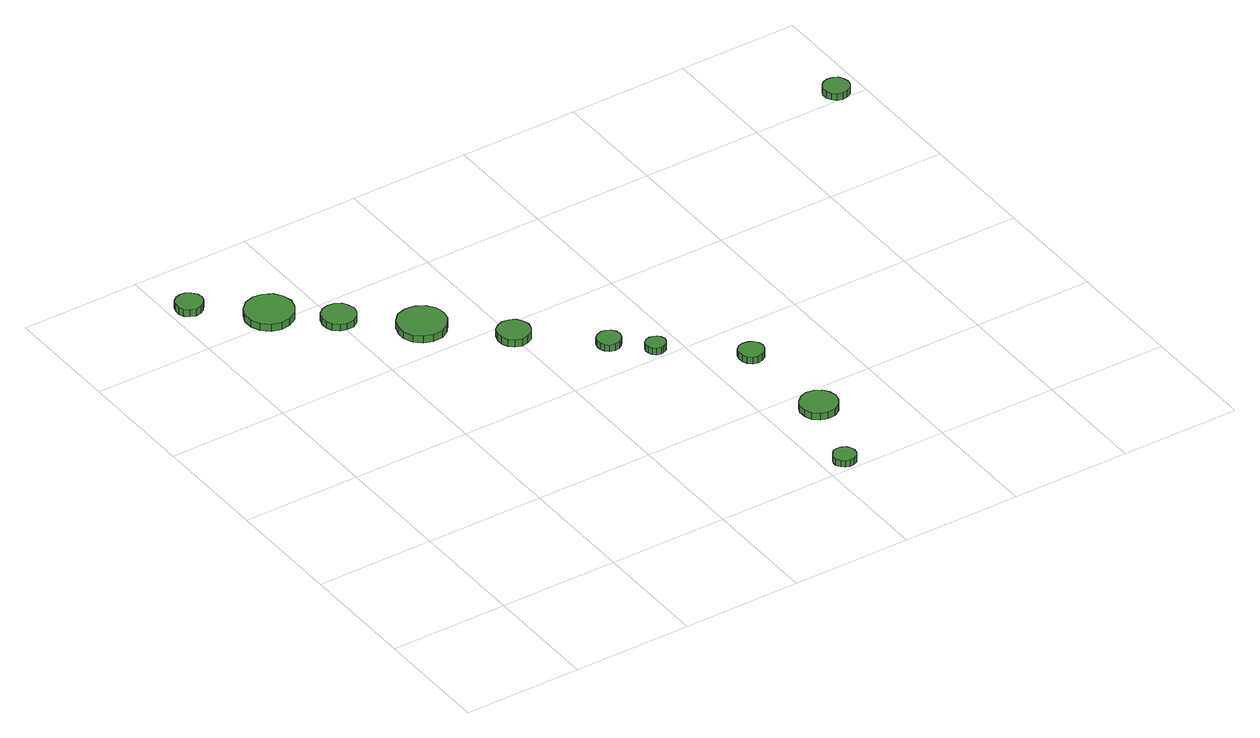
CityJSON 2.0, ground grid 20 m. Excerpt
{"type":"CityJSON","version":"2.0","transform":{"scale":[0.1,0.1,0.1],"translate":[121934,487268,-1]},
"CityObjects":{
"tree1":{"type":"SolitaryVegetationObject","attributes":{"function":"something"},"geometry":[{"type":"MultiSurface","lod":"1","boundaries":[[[0,1,2,3,4,5,6,7,8,9,10,11,12,13,14]],[[15,16,17,18,19,20,21,22,23,24,25,26,27,28,29]],[[0,29,28,1]],[[1,28,27,2]],[[2,27,26,3]],[[3,26,25,4]],[[4,25,24,5]],[[5,24,23,6]],[[6,23,22,7]],[[7,22,21,8]],[[8,21,20,9]],[[9,20,19,10]],[[10,19,18,11]],[[11,18,17,12]],[[12,17,16,13]],[[13,16,15,14]],[[14,15,29,0]]]}]},
"tree2":{"type":"SolitaryVegetationObject","attributes":{"function":"something"},"geometry":[{"type":"MultiSurface","lod":"1","boundaries":[[[30,31,32,33,34,35,36,37,38,39,40,41,42,43,44]],[[45,46,47,48,49,50,51,52,53,54,55,56,57,58,59]],[[30,59,58,31]],[[31,58,57,32]],[[32,57,56,33]],[[33,56,55,34]],[[34,55,54,35]],[[35,54,53,36]],[[36,53,52,37]],[[37,52,51,38]],[[38,51,50,39]],[[39,50,49,40]],[[40,49,48,41]],[[41,48,47,42]],[[42,47,46,43]],[[43,46,45,44]],[[44,45,59,30]]]}]},
"tree3":{"type":"SolitaryVegetationObject","attributes":{"function":"something"},"geometry":[{"type":"MultiSurface","lod":"1","boundaries":[[[60,61,62,63,64,65,66,67,68,69,70,71,72,73,74]],[[75,76,77,78,79,80,81,82,83,84,85,86,87,88,89]],[[60,89,88,61]],[[61,88,87,62]],[[62,87,86,63]],[[63,86,85,64]],[[64,85,84,65]],[[65,84,83,66]],[[66,83,82,67]],[[67,82,81,68]],[[68,81,80,69]],[[69,80,79,70]],[[70,79,78,71]],[[71,78,77,72]],[[72,77,76,73]],[[73,76,75,74]],[[74,75,89,60]]]}]},
"tree4":{"type":"SolitaryVegetationObject","attributes":{"function":"something"},"geometry":[{"type":"MultiSurface","lod":"1","boundaries":[[[90,91,92,93,94,95,96,97,98,99,100,101,102,103,104]],[[105,106,107,108,109,110,111,112,113,114,115,116,117,118,119]],[[90,119,118,91]],[[91,118,117,92]],[[92,117,116,93]],[[93,116,115,94]],[[94,115,114,95]],[[95,114,113,96]],[[96,113,112,97]],[[97,112,111,98]],[[98,111,110,99]],[[99,110,109,100]],[[100,109,108,101]],[[101,108,107,102]],[[102,107,106,103]],[[103,106,105,104]],[[104,105,119,90]]]}]},
"tree5":{"type":"SolitaryVegetationObject","attributes":{"function":"something"},"geometry":[{"type":"MultiSurface","lod":"1","boundaries":[[[120,121,122,123,124,125,126,127,128,129,130,131,132,133,134]],[[135,136,137,138,139,140,141,142,143,144,145,146,147,148,149]],[[120,149,148,121]],[[121,148,147,122]],[[122,147,146,123]],[[123,146,145,124]],[[124,145,144,125]],[[125,144,143,126]],[[126,143,142,127]],[[127,142,141,128]],[[128,141,140,129]],[[129,140,139,130]],[[130,139,138,131]],[[131,138,137,132]],[[132,137,136,133]],[[133,136,135,134]],[[134,135,149,120]]]}]},
"tree6":{"type":"SolitaryVegetationObject","attributes":{"function":"something"},"geometry":[{"type":"MultiSurface","lod":"1","boundaries":[[[150,151,152,153,154,155,156,157,158,159,160,161,162,163,164]],[[165,166,167,168,169,170,171,172,173,174,175,176,177,178,179]],[[150,179,178,151]],[[151,178,177,152]],[[152,177,176,153]],[[153,176,175,154]],[[154,175,174,155]],[[155,174,173,156]],[[156,173,172,157]],[[157,172,171,158]],[[158,171,170,159]],[[159,170,169,160]],[[160,169,168,161]],[[161,168,167,162]],[[162,167,166,163]],[[163,166,165,164]],[[164,165,179,150]]]}]},
"tree7":{"type":"SolitaryVegetationObject","attributes":{"function":"something"},"geometry":[{"type":"MultiSurface","lod":"1","boundaries":[[[180,181,182,183,184,185,186,187,188,189,190,191,192,193,194]],[[195,196,197,198,199,200,201,202,203,204,205,206,207,208,209]],[[180,209,208,181]],[[181,208,207,182]],[[182,207,206,183]],[[183,206,205,184]],[[184,205,204,185]],[[185,204,203,186]],[[186,203,202,187]],[[187,202,201,188]],[[188,201,200,189]],[[189,200,199,190]],[[190,199,198,191]],[[191,198,197,192]],[[192,197,196,193]],[[193,196,195,194]],[[194,195,209,180]]]}]},
"tree8":{"type":"SolitaryVegetationObject","attributes":{"function":"something"},"geometry":[{"type":"MultiSurface","lod":"1","boundaries":[[[210,211,212,213,214,215,216,217,218,219,220,221,222,223,224]],[[225,226,227,228,229,230,231,232,233,234,235,236,237,238,239]],[[210,239,238,211]],[[211,238,237,212]],[[212,237,236,213]],[[213,236,235,214]],[[214,235,234,215]],[[215,234,233,216]],[[216,233,232,217]],[[217,232,231,218]],[[218,231,230,219]],[[219,230,229,220]],[[220,229,228,221]],[[221,228,227,222]],[[222,227,226,223]],[[223,226,225,224]],[[224,225,239,210]]]}]},
"tree9":{"type":"SolitaryVegetationObject","attributes":{"function":"something"},"geometry":[{"type":"MultiSurface","lod":"1","boundaries":[[[240,241,242,243,244,245,246,247,248,249,250,251,252,253,254]],[[255,256,257,258,259,260,261,262,263,264,265,266,267,268,269]],[[240,269,268,241]],[[241,268,267,242]],[[242,267,266,243]],[[243,266,265,244]],[[244,265,264,245]],[[245,264,263,246]],[[246,263,262,247]],[[247,262,261,248]],[[248,261,260,249]],[[249,260,259,250]],[[250,259,258,251]],[[251,258,257,252]],[[252,257,256,253]],[[253,256,255,254]],[[254,255,269,240]]]}]},
"tree10":{"type":"SolitaryVegetationObject","attributes":{"function":"something"},"geometry":[{"type":"MultiSurface","lod":"1","boundaries":[[[270,271,272,273,274,275,276,277,278,279,280,281,282,283,284]],[[285,286,287,288,289,290,291,292,293,294,295,296,297,298,299]],[[270,299,298,271]],[[271,298,297,272]],[[272,297,296,273]],[[273,296,295,274]],[[274,295,294,275]],[[275,294,293,276]],[[276,293,292,277]],[[277,292,291,278]],[[278,291,290,279]],[[279,290,289,280]],[[280,289,288,281]],[[281,288,287,282]],[[282,287,286,283]],[[283,286,285,284]],[[284,285,299,270]]]}]},
"tree11":{"type":"SolitaryVegetationObject","attributes":{"function":"something"},"geometry":[{"type":"MultiSurface","lod":"1","boundaries":[[[300,301,302,303,304,305,306,307,308,309,310,311,312,313,314]],[[315,316,317,318,319,320,321,322,323,324,325,326,327,328,329]],[[300,329,328,301]],[[301,328,327,302]],[[302,327,326,303]],[[303,326,325,304]],[[304,325,324,305]],[[305,324,323,306]],[[306,323,322,307]],[[307,322,321,308]],[[308,321,320,309]],[[309,320,319,310]],[[310,319,318,311]],[[311,318,317,312]],[[312,317,316,313]],[[313,316,315,314]],[[314,315,329,300]]]}]}
},
"vertices":[
[54,899,27],[52,908,27],[46,915,27],[38,920,27],[29,921,27],[20,918,27],[13,912,27],[10,904,27],[10,894,27],[13,886,27],[20,880,27],[29,877,27],[38,878,27],[46,882,27],[52,890,27],[52,890,14],[46,882,14],[38,878,14],[29,877,14],[20,880,14],[13,886,14],[10,894,14],[10,904,14],[13,912,14],[20,918,14],[29,921,14],[38,920,14],[46,915,14],[52,908,14],[54,899,14],
[160,814,28],[156,830,28],[147,843,28],[132,851,28],[116,853,28],[100,848,28],[88,837,28],[81,822,28],[81,806,28],[88,790,28],[100,779,28],[116,774,28],[132,776,28],[147,784,28],[156,798,28],[156,798,15],[147,784,15],[132,776,15],[116,774,15],[100,779,15],[88,790,15],[81,806,15],[81,822,15],[88,837,15],[100,848,15],[116,853,15],[132,851,15],[147,843,15],[156,830,15],[160,814,15],
[230,746,26],[227,758,26],[221,767,26],[211,773,26],[199,774,26],[188,771,26],[179,763,26],[175,752,26],[175,741,26],[179,730,26],[188,722,26],[199,719,26],[211,720,26],[221,726,26],[227,735,26],[227,735,14],[221,726,14],[211,720,14],[199,719,14],[188,722,14],[179,730,14],[175,741,14],[175,752,14],[179,763,14],[188,771,14],[199,774,14],[211,773,14],[221,767,14],[227,758,14],[230,746,14],
[335,660,27],[332,676,27],[322,690,27],[308,698,27],[291,700,27],[275,695,27],[263,683,27],[257,668,27],[257,652,27],[263,637,27],[275,626,27],[291,621,27],[308,622,27],[322,631,27],[332,644,27],[332,644,14],[322,631,14],[308,622,14],[291,621,14],[275,626,14],[263,637,14],[257,652,14],[257,668,14],[263,683,14],[275,695,14],[291,700,14],[308,698,14],[322,690,14],[332,676,14],[335,660,14],
[426,565,26],[423,576,26],[417,585,26],[407,590,26],[396,592,26],[385,588,26],[377,581,26],[373,570,26],[373,559,26],[377,549,26],[385,542,26],[396,538,26],[407,539,26],[417,545,26],[423,554,26],[423,554,13],[417,545,13],[407,539,13],[396,538,13],[385,542,13],[377,549,13],[373,559,13],[373,570,13],[377,581,13],[385,588,13],[396,592,13],[407,590,13],[417,585,13],[423,576,13],[426,565,13],
[657,24,22],[655,31,22],[651,37,22],[644,41,22],[636,42,22],[629,40,22],[624,34,22],[620,27,22],[620,20,22],[624,13,22],[629,8,22],[636,5,22],[644,6,22],[651,10,22],[655,16,22],[655,16,10],[651,10,10],[644,6,10],[636,5,10],[629,8,10],[624,13,10],[620,20,10],[620,27,10],[624,34,10],[629,40,10],[636,42,10],[644,41,10],[651,37,10],[655,31,10],[657,24,10],
[527,467,26],[525,475,26],[520,482,26],[513,486,26],[505,487,26],[497,484,26],[491,479,26],[488,471,26],[488,463,26],[491,456,26],[497,450,26],[505,448,26],[513,449,26],[520,453,26],[525,459,26],[525,459,14],[520,453,14],[513,449,14],[505,448,14],[497,450,14],[491,456,14],[488,463,14],[488,471,14],[491,479,14],[497,484,14],[505,487,14],[513,486,14],[520,482,14],[525,475,14],[527,467,14],
[576,418,26],[574,425,26],[570,430,26],[564,433,26],[558,434,26],[551,432,26],[546,428,26],[543,421,26],[543,415,26],[546,408,26],[551,404,26],[558,402,26],[564,403,26],[570,406,26],[574,411,26],[574,411,14],[570,406,14],[564,403,14],[558,402,14],[551,404,14],[546,408,14],[543,415,14],[543,421,14],[546,428,14],[551,432,14],[558,434,14],[564,433,14],[570,430,14],[574,425,14],[576,418,14],
[709,152,26],[706,165,26],[699,175,26],[688,181,26],[675,183,26],[663,179,26],[653,170,26],[648,159,26],[648,146,26],[653,134,26],[663,126,26],[675,122,26],[688,123,26],[699,130,26],[706,140,26],[706,140,14],[699,130,14],[688,123,14],[675,122,14],[663,126,14],[653,134,14],[648,146,14],[648,159,14],[653,170,14],[663,179,14],[675,183,14],[688,181,14],[699,175,14],[706,165,14],[709,152,14],
[689,321,27],[687,329,27],[682,336,27],[675,340,27],[666,341,27],[658,339,27],[651,333,27],[648,325,27],[648,316,27],[651,308,27],[658,302,27],[666,300,27],[675,301,27],[682,305,27],[687,312,27],[687,312,15],[682,305,15],[675,301,15],[666,300,15],[658,302,15],[651,308,15],[648,316,15],[648,325,15],[651,333,15],[658,339,15],[666,341,15],[675,340,15],[682,336,15],[687,329,15],[689,321,15],
[1177,815,27],[1175,823,27],[1170,831,27],[1162,835,27],[1153,836,27],[1144,833,27],[1138,827,27],[1134,819,27],[1134,810,27],[1138,802,27],[1144,796,27],[1153,793,27],[1162,794,27],[1170,798,27],[1175,806,27],[1175,806,15],[1170,798,15],[1162,794,15],[1153,793,15],[1144,796,15],[1138,802,15],[1134,810,15],[1134,819,15],[1138,827,15],[1144,833,15],[1153,836,15],[1162,835,15],[1170,831,15],[1175,823,15],[1177,815,15]
]}
